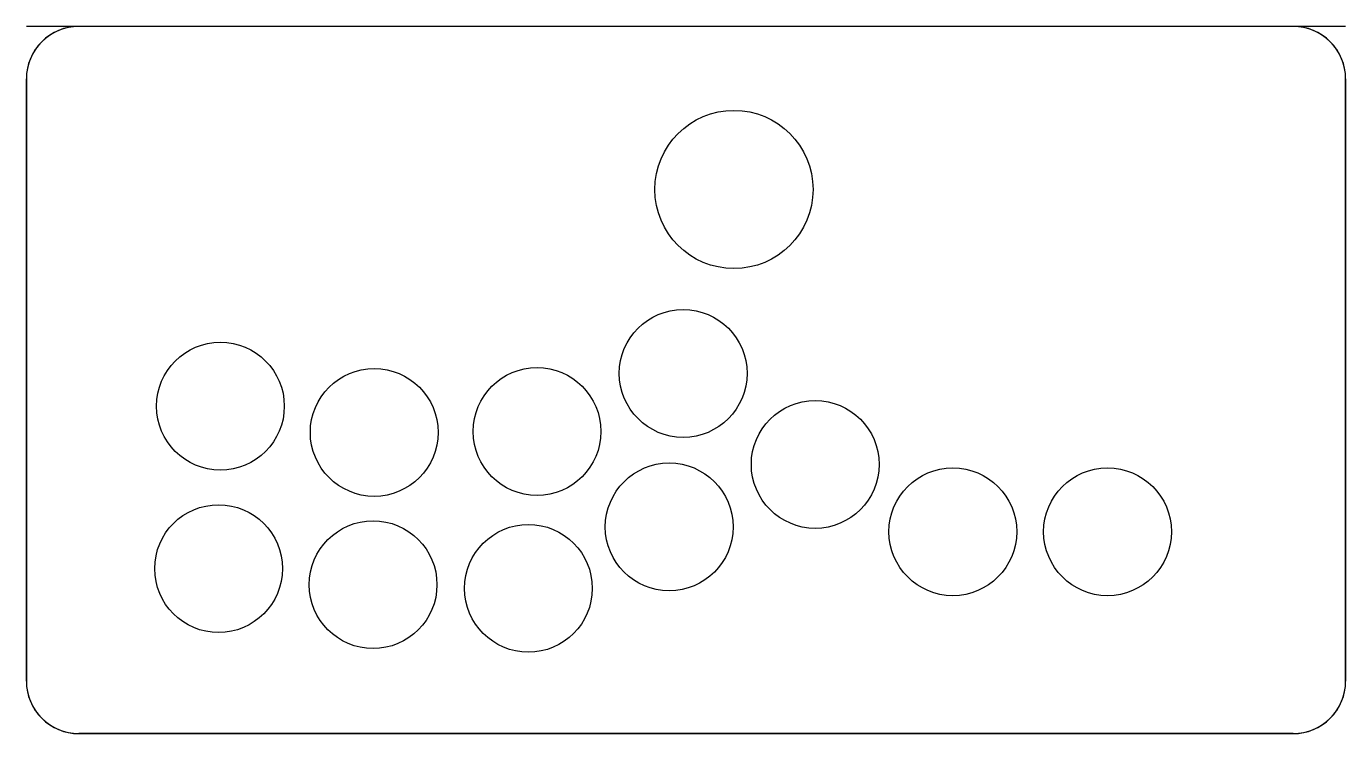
# Model space of a CAD drawing. Header units: millimetres. Extents: x -252 to 0, y -135 to 0.
import ezdxf

# ---------------------------------------------------------------- set-up
doc = ezdxf.new("R2010")
doc.units = ezdxf.units.MM
doc.layers.get('0').update_dxf_attribs({"linetype": 'CONTINUOUS'})

msp = doc.modelspace()

# ---------------------------------------------------------------- linework, layer by layer
for p, q in [((0, 0), (-252, 0)), ((-252, -125), (-252, -10)), ((0, -10), (0, -125)), ((-10, -135), (-242, -135))]:
    msp.add_line(p, q)
msp.add_lwpolyline([(0, -10, 0.414214), (-10, 0), (-242, 0, 0.414214), (-252, -10), (-252, -125, 0.414214), (-242, -135), (-10, -135, 0.414214), (0, -125)], format="xyb", close=True)
for centre, radius in [((-116.84, -31.13), 15.1), ((-126.54, -66.25), 12.2), ((-214.93, -72.5), 12.2), ((-185.56, -77.51), 12.2), ((-154.46, -77.33), 12.2), ((-101.32, -83.62), 12.2), ((-129.21, -95.54), 12.2), ((-75.03, -96.47), 12.2), ((-45.48, -96.47), 12.2), ((-215.28, -103.51), 12.2), ((-185.77, -106.57), 12.2), ((-156.1, -107.27), 12.2)]:
    msp.add_circle(centre, radius)
for centre, start, end in [((-242, -10), 90, 180), ((-10, -10), 0, 90), ((-242, -125), 180, 270), ((-10, -125), -90, 0)]:
    msp.add_arc(centre, 10, start, end)

doc.saveas('drawing.dxf')
